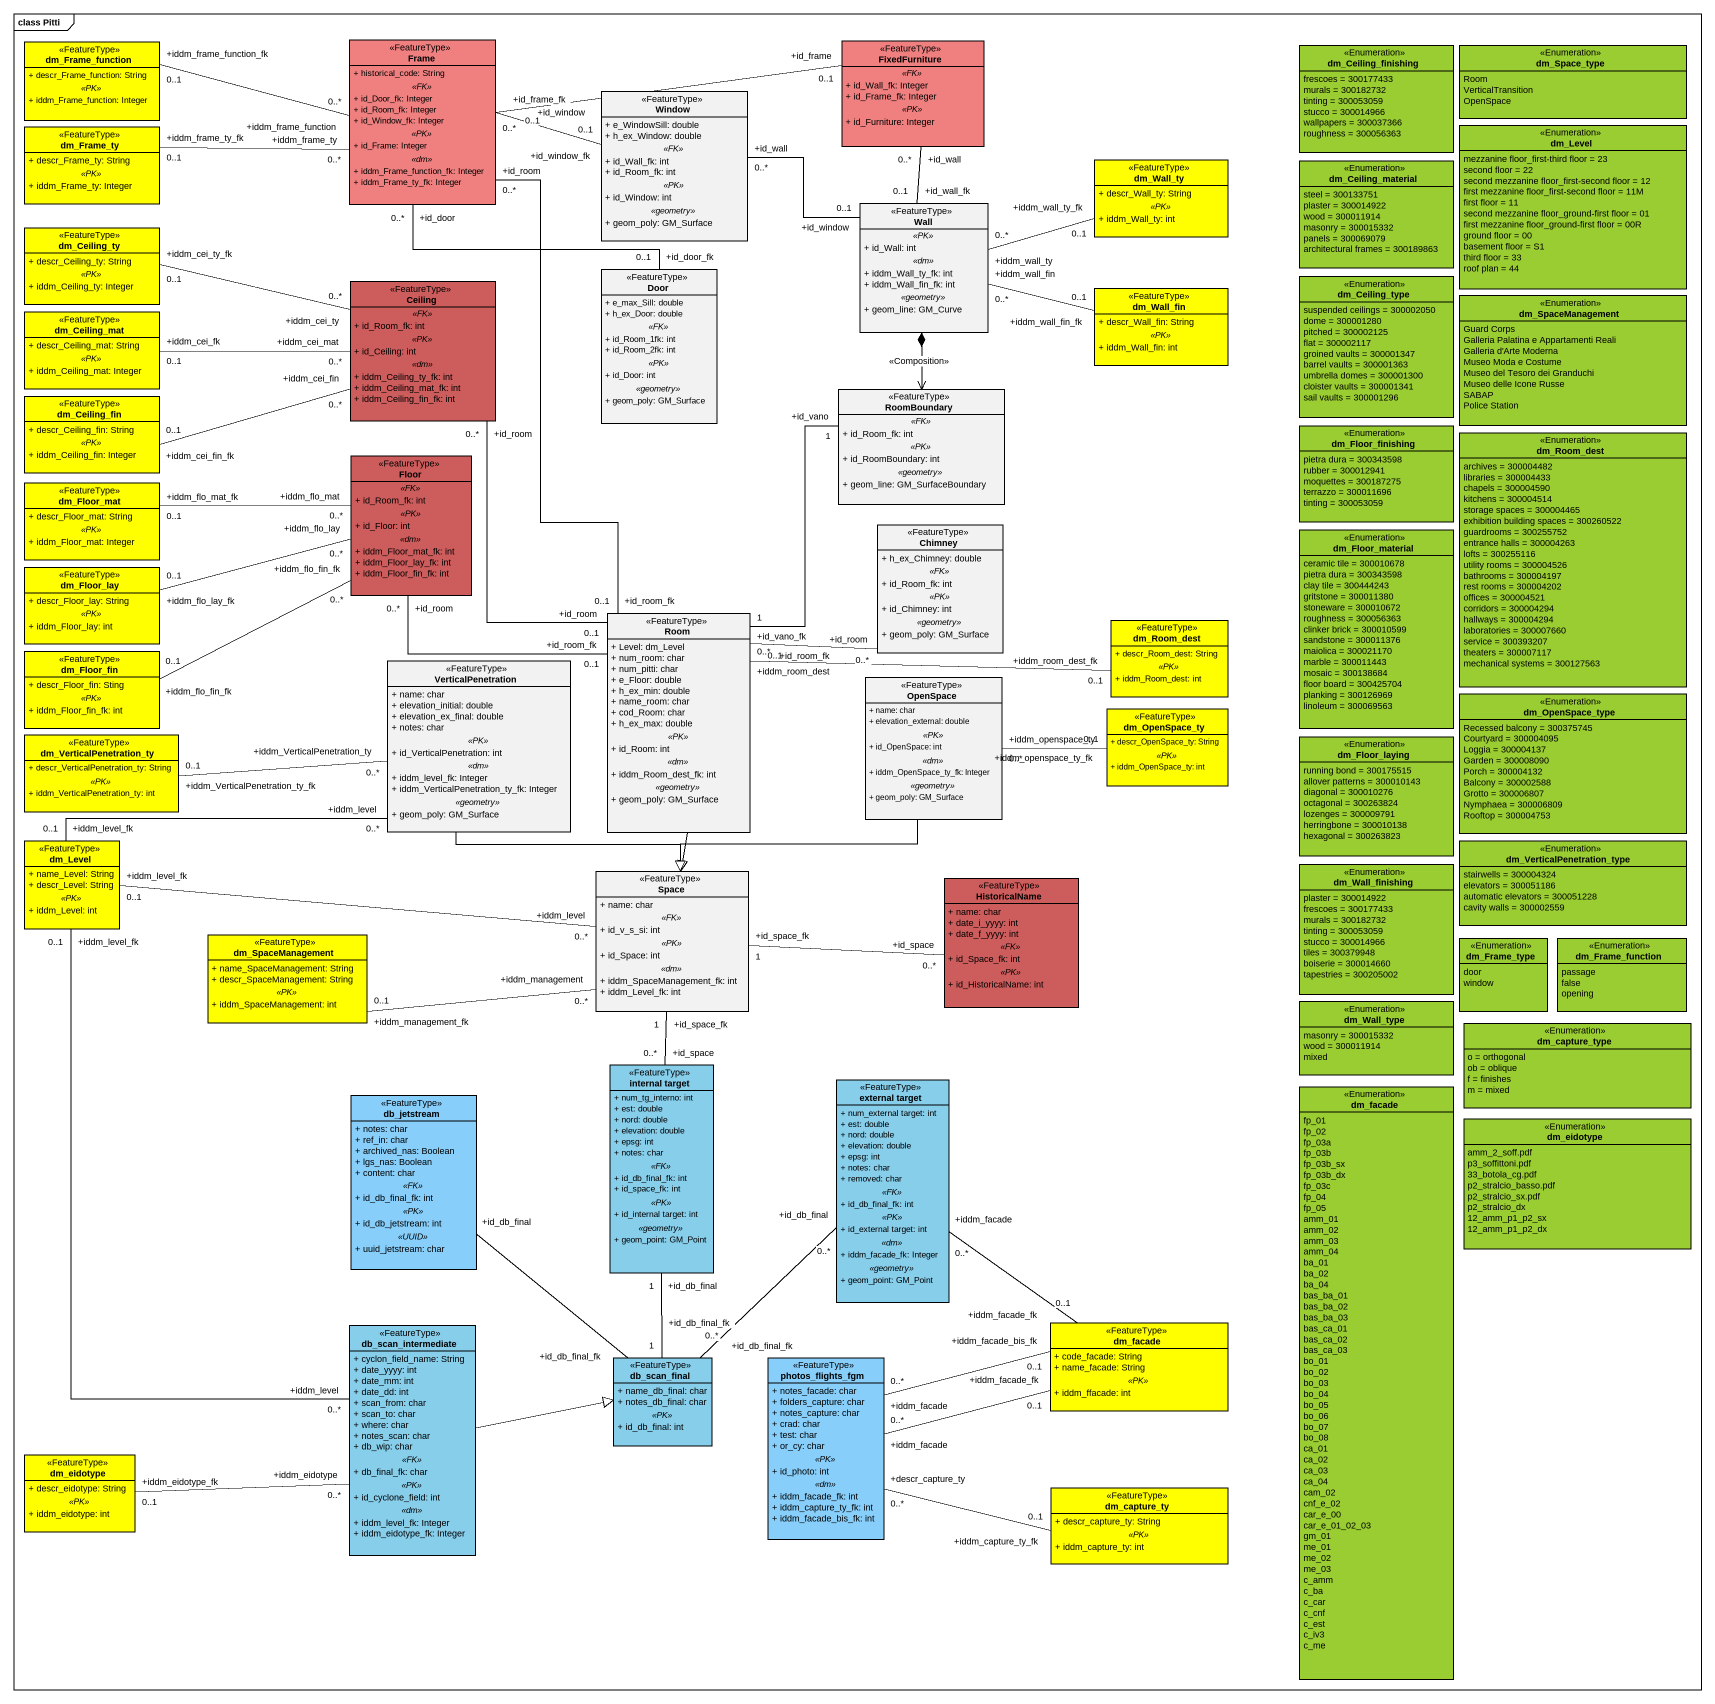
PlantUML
@startuml
mainframe class Pitti
hide circle
hide empty members
skinparam classAttributeIconSize 0
class dm_Frame_function <<FeatureType>> #FFFF00 {
  + descr_Frame_function: String
  .. <<PK>> ..
  + iddm_Frame_function: Integer
}
class "Frame" as Frame_ <<FeatureType>> #F08080 {
  + historical_code: String
  .. <<FK>> ..
  + id_Door_fk: Integer
  + id_Room_fk: Integer
  + id_Window_fk: Integer
  .. <<PK>> ..
  + id_Frame: Integer
  .. <<dm>> ..
  + iddm_Frame_function_fk: Integer
  + iddm_Frame_ty_fk: Integer
}
class FixedFurniture <<FeatureType>> #F08080 {
  .. <<FK>> ..
  + id_Wall_fk: Integer
  + id_Frame_fk: Integer
  .. <<PK>> ..
  + id_Furniture: Integer
}
enum dm_Ceiling_finishing <<Enumeration>> #9ACD32 {
  frescoes = 300177433
  murals = 300182732
  tinting = 300053059
  stucco = 300014966
  wallpapers = 300037366
  roughness = 300056363
}
enum dm_Space_type <<Enumeration>> #9ACD32 {
  Room
  VerticalTransition
  OpenSpace
}
class Window <<FeatureType>> {
  + e_WindowSill: double
  + h_ex_Window: double
  .. <<FK>> ..
  + id_Wall_fk: int
  + id_Room_fk: int
  .. <<PK>> ..
  + id_Window: int
  .. <<geometry>> ..
  + geom_poly: GM_Surface
}
class dm_Frame_ty <<FeatureType>> #FFFF00 {
  + descr_Frame_ty: String
  .. <<PK>> ..
  + iddm_Frame_ty: Integer
}
enum dm_Level <<Enumeration>> #9ACD32 {
  mezzanine floor_first-third floor = 23
  second floor = 22
  second mezzanine floor_first-second floor = 12
  first mezzanine floor_first-second floor = 11M
  first floor = 11
  second mezzanine floor_ground-first floor = 01
  first mezzanine floor_ground-first floor = 00R
  ground floor = 00
  basement floor = S1
  third floor = 33
  roof plan = 44
}
class dm_Wall_ty <<FeatureType>> #FFFF00 {
  + descr_Wall_ty: String
  .. <<PK>> ..
  + iddm_Wall_ty: int
}
enum dm_Ceiling_material <<Enumeration>> #9ACD32 {
  steel = 300133751
  plaster = 300014922
  wood = 300011914
  masonry = 300015332
  panels = 300069079
  architectural frames = 300189863
}
class Wall <<FeatureType>> {
  .. <<PK>> ..
  + id_Wall: int
  .. <<dm>> ..
  + iddm_Wall_ty_fk: int
  + iddm_Wall_fin_fk: int
  .. <<geometry>> ..
  + geom_line: GM_Curve
}
class dm_Ceiling_ty <<FeatureType>> #FFFF00 {
  + descr_Ceiling_ty: String
  .. <<PK>> ..
  + iddm_Ceiling_ty: Integer
}
class Ceiling <<FeatureType>> #CD5C5C {
  .. <<FK>> ..
  + id_Room_fk: int
  .. <<PK>> ..
  + id_Ceiling: int
  .. <<dm>> ..
  + iddm_Ceiling_ty_fk: int
  + iddm_Ceiling_mat_fk: int
  + iddm_Ceiling_fin_fk: int
}
class Door <<FeatureType>> {
  + e_max_Sill: double
  + h_ex_Door: double
  .. <<FK>> ..
  + id_Room_1fk: int
  + id_Room_2fk: int
  .. <<PK>> ..
  + id_Door: int
  .. <<geometry>> ..
  + geom_poly: GM_Surface
}
class dm_Wall_fin <<FeatureType>> #FFFF00 {
  + descr_Wall_fin: String
  .. <<PK>> ..
  + iddm_Wall_fin: int
}
enum dm_Ceiling_type <<Enumeration>> #9ACD32 {
  suspended ceilings = 300002050
  dome = 300001280
  pitched = 300002125
  flat = 300002117
  groined vaults = 300001347
  barrel vaults = 300001363
  umbrella domes = 300001300
  cloister vaults = 300001341
  sail vaults = 300001296
}
class dm_Ceiling_mat <<FeatureType>> #FFFF00 {
  + descr_Ceiling_mat: String
  .. <<PK>> ..
  + iddm_Ceiling_mat: Integer
}
enum dm_SpaceManagement <<Enumeration>> #9ACD32 {
  Guard Corps
  Galleria Palatina e Appartamenti Reali
  Galleria d'Arte Moderna
  Museo Moda e Costume
  Museo del Tesoro dei Granduchi
  Museo delle Icone Russe
  SABAP
  Police Station
}
class dm_Ceiling_fin <<FeatureType>> #FFFF00 {
  + descr_Ceiling_fin: String
  .. <<PK>> ..
  + iddm_Ceiling_fin: Integer
}
class RoomBoundary <<FeatureType>> {
  .. <<FK>> ..
  + id_Room_fk: int
  .. <<PK>> ..
  + id_RoomBoundary: int
  .. <<geometry>> ..
  + geom_line: GM_SurfaceBoundary
}
enum dm_Floor_finishing <<Enumeration>> #9ACD32 {
  pietra dura = 300343598
  rubber = 300012941
  moquettes = 300187275
  terrazzo = 300011696
  tinting = 300053059
}
enum dm_Room_dest <<Enumeration>> #9ACD32 {
  archives = 300004482
  libraries = 300004433
  chapels = 300004590
  kitchens = 300004514
  storage spaces = 300004465
  exhibition building spaces = 300260522
  guardrooms = 300255752
  entrance halls = 300004263
  lofts = 300255116
  utility rooms = 300004526
  bathrooms = 300004197
  rest rooms = 300004202
  offices = 300004521
  corridors = 300004294
  hallways = 300004294
  laboratories = 300007660
  service = 300393207
  theaters = 300007117
  mechanical systems = 300127563
}
class dm_Floor_mat <<FeatureType>> #FFFF00 {
  + descr_Floor_mat: String
  .. <<PK>> ..
  + iddm_Floor_mat: Integer
}
class Floor <<FeatureType>> #CD5C5C {
  .. <<FK>> ..
  + id_Room_fk: int
  .. <<PK>> ..
  + id_Floor: int
  .. <<dm>> ..
  + iddm_Floor_mat_fk: int
  + iddm_Floor_lay_fk: int
  + iddm_Floor_fin_fk: int
}
class Chimney <<FeatureType>> {
  + h_ex_Chimney: double
  .. <<FK>> ..
  + id_Room_fk: int
  .. <<PK>> ..
  + id_Chimney: int
  .. <<geometry>> ..
  + geom_poly: GM_Surface
}
enum dm_Floor_material <<Enumeration>> #9ACD32 {
  ceramic tile = 300010678
  pietra dura = 300343598
  clay tile = 300444243
  gritstone = 300011380
  stoneware = 300010672
  roughness = 300056363
  clinker brick = 300010599
  sandstone = 300011376
  maiolica = 300021170
  marble = 300011443
  mosaic = 300138684
  floor board = 300425704
  planking = 300126969
  linoleum = 300069563
}
class dm_Floor_lay <<FeatureType>> #FFFF00 {
  + descr_Floor_lay: String
  .. <<PK>> ..
  + iddm_Floor_lay: int
}
class Room <<FeatureType>> {
  + Level: dm_Level
  + num_room: char
  + num_pitti: char
  + e_Floor: double
  + h_ex_min: double
  + name_room: char
  + cod_Room: char
  + h_ex_max: double
  .. <<PK>> ..
  + id_Room: int
  .. <<dm>> ..
  + iddm_Room_dest_fk: int
  .. <<geometry>> ..
  + geom_poly: GM_Surface
}
class "dm_Room_dest" as dm_Room_dest_2 <<FeatureType>> #FFFF00 {
  + descr_Room_dest: String
  .. <<PK>> ..
  + iddm_Room_dest: int
}
class dm_Floor_fin <<FeatureType>> #FFFF00 {
  + descr_Floor_fin: Sting
  .. <<PK>> ..
  + iddm_Floor_fin_fk: int
}
class VerticalPenetration <<FeatureType>> {
  + name: char
  + elevation_initial: double
  + elevation_ex_final: double
  + notes: char
  .. <<PK>> ..
  + id_VerticalPenetration: int
  .. <<dm>> ..
  + iddm_level_fk: Integer
  + iddm_VerticalPenetration_ty_fk: Integer
  .. <<geometry>> ..
  + geom_poly: GM_Surface
}
class OpenSpace <<FeatureType>> {
  + name: char
  + elevation_external: double
  .. <<PK>> ..
  + id_OpenSpace: int
  .. <<dm>> ..
  + iddm_OpenSpace_ty_fk: Integer
  .. <<geometry>> ..
  + geom_poly: GM_Surface
}
class dm_OpenSpace_ty <<FeatureType>> #FFFF00 {
  + descr_OpenSpace_ty: String
  .. <<PK>> ..
  + iddm_OpenSpace_ty: int
}
enum dm_OpenSpace_type <<Enumeration>> #9ACD32 {
  Recessed balcony = 300375745
  Courtyard = 300004095
  Loggia = 300004137
  Garden = 300008090
  Porch = 300004132
  Balcony = 300002588
  Grotto = 300006807
  Nymphaea = 300006809
  Rooftop = 300004753
}
class dm_VerticalPenetration_ty <<FeatureType>> #FFFF00 {
  + descr_VerticalPenetration_ty: String
  .. <<PK>> ..
  + iddm_VerticalPenetration_ty: int
}
enum dm_Floor_laying <<Enumeration>> #9ACD32 {
  running bond = 300175515
  allover patterns = 300010143
  diagonal = 300010276
  octagonal = 300263824
  lozenges = 300009791
  herringbone = 300010138
  hexagonal = 300263823
}
class "dm_Level" as dm_Level_2 <<FeatureType>> #FFFF00 {
  + name_Level: String
  + descr_Level: String
  .. <<PK>> ..
  + iddm_Level: int
}
class Space <<FeatureType>> {
  + name: char
  .. <<FK>> ..
  + id_v_s_si: int
  .. <<PK>> ..
  + id_Space: int
  .. <<dm>> ..
  + iddm_SpaceManagement_fk: int
  + iddm_Level_fk: int
}
enum dm_Wall_finishing <<Enumeration>> #9ACD32 {
  plaster = 300014922
  frescoes = 300177433
  murals = 300182732
  tinting = 300053059
  stucco = 300014966
  tiles = 300379948
  boiserie = 300014660
  tapestries = 300205002
}
enum dm_VerticalPenetration_type <<Enumeration>> #9ACD32 {
  stairwells = 300004324
  elevators = 300051186
  automatic elevators = 300051228
  cavity walls = 300002559
}
class HistoricalName <<FeatureType>> #CD5C5C {
  + name: char
  + date_i_yyyy: int
  + date_f_yyyy: int
  .. <<FK>> ..
  + id_Space_fk: int
  .. <<PK>> ..
  + id_HistoricalName: int
}
class "dm_SpaceManagement" as dm_SpaceManagement_2 <<FeatureType>> #FFFF00 {
  + name_SpaceManagement: String
  + descr_SpaceManagement: String
  .. <<PK>> ..
  + iddm_SpaceManagement: int
}
enum dm_Frame_type <<Enumeration>> #9ACD32 {
  door
  window
}
enum "dm_Frame_function" as dm_Frame_function_2 <<Enumeration>> #9ACD32 {
  passage
  false
  opening
}
enum dm_Wall_type <<Enumeration>> #9ACD32 {
  masonry = 300015332
  wood = 300011914
  mixed
}
enum dm_capture_type <<Enumeration>> #9ACD32 {
  o = orthogonal
  ob = oblique
  f = finishes
  m = mixed
}
class "internal target" as internal_target <<FeatureType>> #87CEEB {
  + num_tg_interno: int
  + est: double
  + nord: double
  + elevation: double
  + epsg: int
  + notes: char
  .. <<FK>> ..
  + id_db_final_fk: int
  + id_space_fk: int
  .. <<PK>> ..
  + id_internal target: int
  .. <<geometry>> ..
  + geom_point: GM_Point
}
class db_jetstream <<FeatureType>> #87CEFA {
  + notes: char
  + ref_in: char
  + archived_nas: Boolean
  + lgs_nas: Boolean
  + content: char
  .. <<FK>> ..
  + id_db_final_fk: int
  .. <<PK>> ..
  + id_db_jetstream: int
  .. <<UUID>> ..
  + uuid_jetstream: char
}
class "external target" as external_target <<FeatureType>> #87CEEB {
  + num_external target: int
  + est: double
  + nord: double
  + elevation: double
  + epsg: int
  + notes: char
  + removed: char
  .. <<FK>> ..
  + id_db_final_fk: int
  .. <<PK>> ..
  + id_external target: int
  .. <<dm>> ..
  + iddm_facade_fk: Integer
  .. <<geometry>> ..
  + geom_point: GM_Point
}
enum dm_facade <<Enumeration>> #9ACD32 {
  fp_01
  fp_02
  fp_03a
  fp_03b
  fp_03b_sx
  fp_03b_dx
  fp_03c
  fp_04
  fp_05
  amm_01
  amm_02
  amm_03
  amm_04
  ba_01
  ba_02
  ba_04
  bas_ba_01
  bas_ba_02
  bas_ba_03
  bas_ca_01
  bas_ca_02
  bas_ca_03
  bo_01
  bo_02
  bo_03
  bo_04
  bo_05
  bo_06
  bo_07
  bo_08
  ca_01
  ca_02
  ca_03
  ca_04
  cam_02
  cnf_e_02
  car_e_00
  car_e_01_02_03
  gm_01
  me_01
  me_02
  me_03
  c_amm
  c_ba
  c_car
  c_cnf
  c_est
  c_iv3
  c_me
}
enum dm_eidotype <<Enumeration>> #9ACD32 {
  amm_2_soff.pdf
  p3_soffittoni.pdf
  33_botola_cg.pdf
  p2_stralcio_basso.pdf
  p2_stralcio_sx.pdf
  p2_stralcio_dx
  12_amm_p1_p2_sx
  12_amm_p1_p2_dx
}
class db_scan_intermediate <<FeatureType>> #87CEEB {
  + cyclon_field_name: String
  + date_yyyy: int
  + date_mm: int
  + date_dd: int
  + scan_from: char
  + scan_to: char
  + where: char
  + notes_scan: char
  + db_wip: char
  .. <<FK>> ..
  + db_final_fk: char
  .. <<PK>> ..
  + id_cyclone_field: int
  .. <<dm>> ..
  + iddm_level_fk: Integer
  + iddm_eidotype_fk: Integer
}
class "dm_facade" as dm_facade_2 <<FeatureType>> #FFFF00 {
  + code_facade: String
  + name_facade: String
  .. <<PK>> ..
  + iddm_ffacade: int
}
class db_scan_final <<FeatureType>> #87CEEB {
  + name_db_final: char
  + notes_db_final: char
  .. <<PK>> ..
  + id_db_final: int
}
class photos_flights_fgm <<FeatureType>> #87CEFA {
  + notes_facade: char
  + folders_capture: char
  + notes_capture: char
  + crad: char
  + test: char
  + or_cy: char
  .. <<PK>> ..
  + id_photo: int
  .. <<dm>> ..
  + iddm_facade_fk: int
  + iddm_capture_ty_fk: int
  + iddm_facade_bis_fk: int
}
class "dm_eidotype" as dm_eidotype_2 <<FeatureType>> #FFFF00 {
  + descr_eidotype: String
  .. <<PK>> ..
  + iddm_eidotype: int
}
class dm_capture_ty <<FeatureType>> #FFFF00 {
  + descr_capture_ty: String
  .. <<PK>> ..
  + iddm_capture_ty: int
}
dm_Frame_function "+iddm_frame_function_fk\n0..1" -right- "+iddm_frame_function\n0..*" Frame_
Frame_ "+id_window\n0..*" -right- "+id_window_fk\n0..1" Window
Frame_ "+id_door\n0..*" -- "+id_door_fk\n0..1" Door
Frame_ "+id_room\n0..*" -- "+id_room_fk\n0..1" Room
FixedFurniture "+id_frame\n0..1" -left- "+id_frame_fk\n0..1" Frame_
FixedFurniture "+id_wall\n0..*" -- "+id_wall_fk\n0..1" Wall
Window "+id_wall\n0..*" -right- "+id_window\n0..1" Wall
dm_Frame_ty "+iddm_frame_ty_fk\n0..1" -right- "+iddm_frame_ty\n0..*" Frame_
Wall "+iddm_wall_ty\n0..*" -right- "+iddm_wall_ty_fk\n0..1" dm_Wall_ty
Wall "+iddm_wall_fin\n0..*" -right- "+iddm_wall_fin_fk\n0..1" dm_Wall_fin
Wall *--> RoomBoundary : <<Composition>>
dm_Ceiling_ty "+iddm_cei_ty_fk\n0..1" -right- "+iddm_cei_ty\n0..*" Ceiling
dm_Ceiling_mat "+iddm_cei_fk\n0..1" -right- "+iddm_cei_mat\n0..*" Ceiling
dm_Ceiling_fin "+iddm_cei_fin_fk\n0..1" -right- "+iddm_cei_fin\n0..*" Ceiling
dm_Floor_mat "+iddm_flo_mat_fk\n0..1" -right- "+iddm_flo_mat\n0..*" Floor
Chimney "+id_room\n0..*" -left- "+id_room_fk\n0..1" Room
dm_Floor_lay "+iddm_flo_lay_fk\n0..1" -right- "+iddm_flo_lay\n0..*" Floor
Room "+id_room\n0..1" -up- "+id_room\n0..*" Ceiling
Room "+id_vano_fk\n1" -up- "+id_vano\n1" RoomBoundary
Room "+id_room_fk\n0..1" -up- "+id_room\n0..*" Floor
Room "+iddm_room_dest\n0..*" -right- "+iddm_room_dest_fk\n0..1" dm_Room_dest_2
Room --|> Space
dm_Floor_fin "+iddm_flo_fin_fk\n0..1" -right- "+iddm_flo_fin_fk\n0..*" Floor
VerticalPenetration --|> Space
OpenSpace "+iddm_openspace_ty\n0..*" -right- "+iddm_openspace_ty_fk\n0..1" dm_OpenSpace_ty
OpenSpace --|> Space
dm_VerticalPenetration_ty "+iddm_VerticalPenetration_ty_fk\n0..1" -right- "+iddm_VerticalPenetration_ty\n0..*" VerticalPenetration
dm_Level_2 "+iddm_level_fk\n0..1" -right- "+iddm_level\n0..*" VerticalPenetration
dm_Level_2 "+iddm_level_fk\n0..1" -right- "+iddm_level\n0..*" Space
Space "+id_space_fk\n1" -right- "+id_space\n0..*" HistoricalName
dm_SpaceManagement_2 "+iddm_management_fk\n0..1" -right- "+iddm_management\n0..*" Space
internal_target "+id_space\n0..*" -up- "+id_space_fk\n1" Space
internal_target "+id_db_final\n1" -- "+id_db_final_fk\n1" db_scan_final
db_jetstream "+id_db_final" -- "+id_db_final_fk" db_scan_final
external_target "+iddm_facade\n0..*" -- "+iddm_facade_fk\n0..1" dm_facade_2
external_target "+id_db_final\n0..*" -- "+id_db_final_fk\n0..*" db_scan_final
db_scan_intermediate "+iddm_level\n0..*" -up- "+iddm_level_fk\n0..1" dm_Level_2
db_scan_intermediate -right-|> db_scan_final
photos_flights_fgm "+iddm_facade\n0..*" -right- "+iddm_facade_fk\n0..1" dm_facade_2
photos_flights_fgm "+iddm_facade\n0..*" -right- "+iddm_facade_bis_fk\n0..1" dm_facade_2
photos_flights_fgm "+descr_capture_ty\n0..*" -right- "+iddm_capture_ty_fk\n0..1" dm_capture_ty
dm_eidotype_2 "+iddm_eidotype_fk\n0..1" -right- "+iddm_eidotype\n0..*" db_scan_intermediate
@enduml
